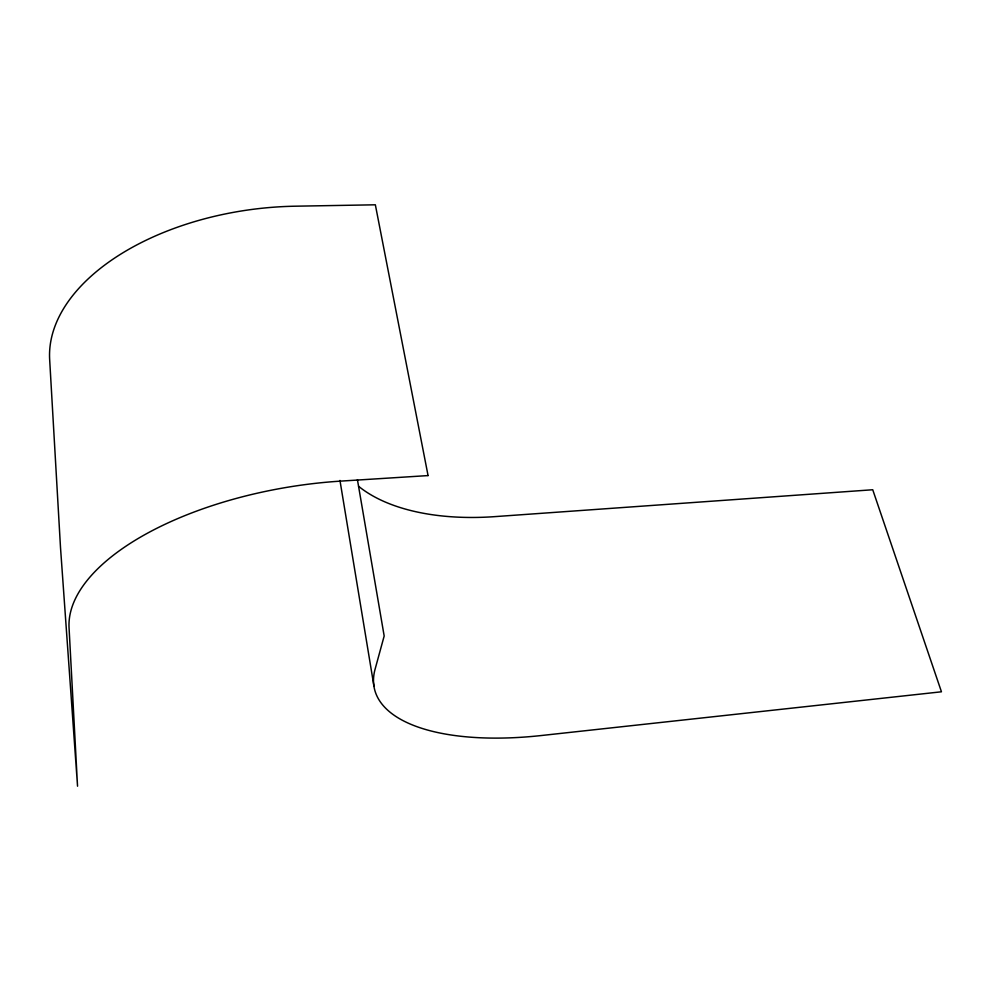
<?xml version="1.0" encoding="UTF-8"?>
<svg xmlns="http://www.w3.org/2000/svg" width="991" height="991" viewBox="0 0 991 991"><rect width="100%" height="100%" fill="white"/><g stroke="black" fill="none" stroke-linecap="round" stroke-linejoin="round"><path stroke-width="1.49" d="M357.429 479.694L384.174 635.999L375.094 669.185A212.099 87.109 -13.2 0 0 541.383 735.52L941.45 691.792L872.737 489.752L494.596 516.645A196.491 104.328 -13 0 1 358.581 486.284M339.963 480.437L373.929 686.007M428.062 475.581L340.631 481.118A242.337 109.766 -9 0 0 69.048 627.625L77.546 786.197L60.501 547.503L49.661 359.584A222.418 128.941 -7.1 0 1 295.145 206.202L375.354 204.803L428.062 475.581"/></g></svg>
